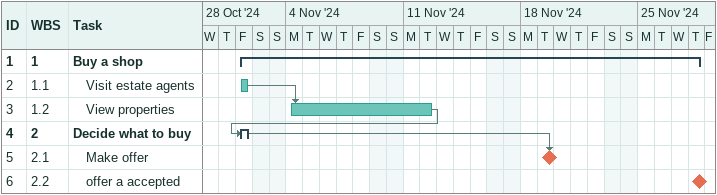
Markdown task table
| ID | WBS | Task | Start | Finish | Predecessors |
|---|---|---|---|---|---|
| 1 | 1 | **Buy a shop** | 2024-11-01 | 2024-11-28 |  |
| 2 | 1.1 | Visit estate agents | 2024-11-01 | 2024-11-01 |  |
| 3 | 1.2 | View properties | 2024-11-04 | 2024-11-12 | 2 |
| 4 | 2 | **Decide what to buy** | 2024-11-01 | 2024-11-01 | 3 |
| 5 | 2.1 | Make offer (milestone) | 2024-11-19 | 2024-11-19 | 4 |
| 6 | 2.2 | offer a accepted (milestone) | 2024-11-28 | 2024-11-28 |  |
